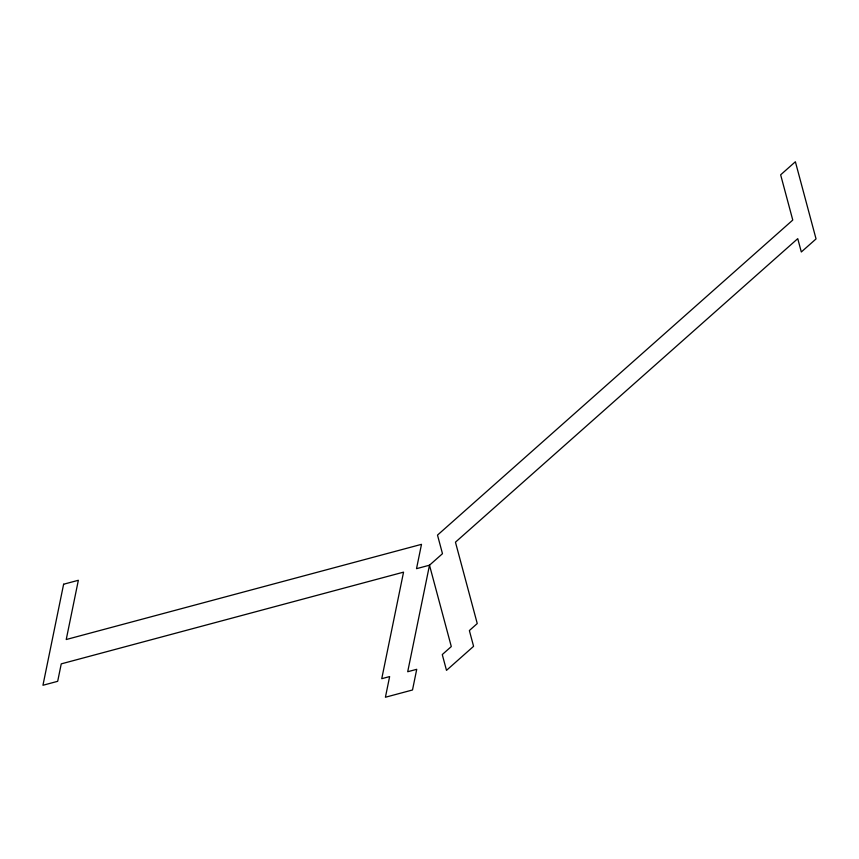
<?xml version="1.0" encoding="UTF-8"?>
<svg xmlns="http://www.w3.org/2000/svg" width="859" height="859" viewBox="0 0 859 859"><rect width="100%" height="100%" fill="white"/><g stroke="black" fill="none" stroke-linecap="round" stroke-linejoin="round"><path stroke-width="1.29" d="M63.62 584.227L42.95 685.267L57.682 681.316L61.247 663.867L403.547 572.148L381.75 678.685L389.632 676.581L385.412 697.24L412.503 689.981L416.733 669.311L407.703 671.738L429.5 565.201L442.482 553.69L437.499 535.103L792.771 220.065L780.648 174.817L795.38 161.76L816.05 238.92L801.318 251.977L797.753 238.652L455.453 542.179L477.25 623.548L469.368 630.549L473.588 646.322L446.497 670.353L442.267 654.569L451.297 646.559L429.5 565.201L416.518 568.669L421.501 544.338L66.229 639.525L78.352 580.287L63.62 584.227"/></g></svg>
